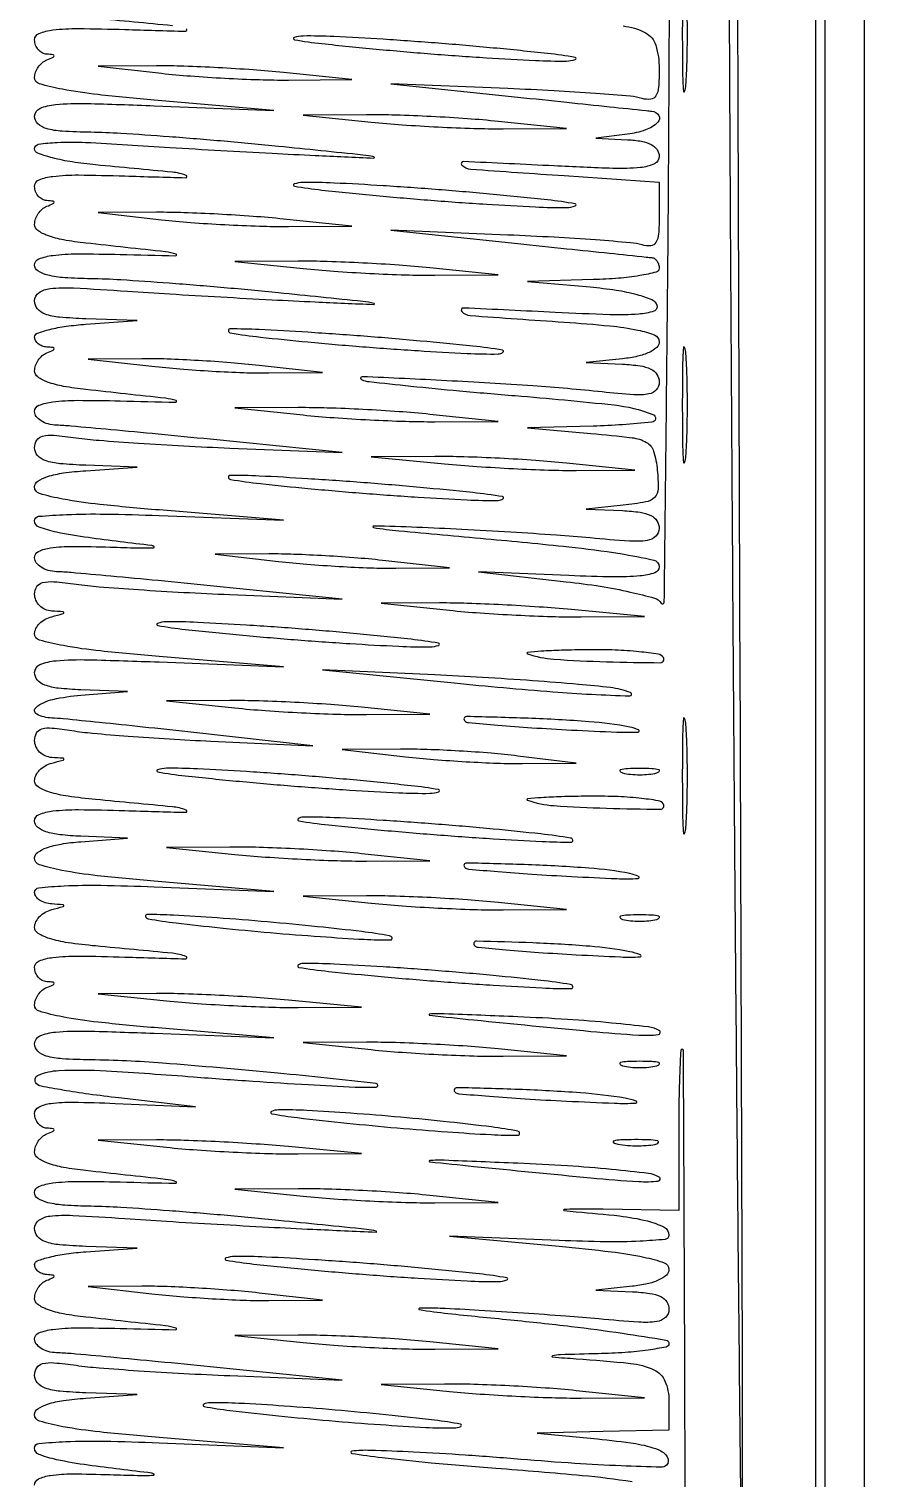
# Model space of a CAD drawing. Extents: x 23 to 255, y 40 to 184.
# Drawn here: x 89.8 to 97.08, y 113.36 to 125.93 of the extents above; entities that cross this region are included whole.
import ezdxf

# ---------------------------------------------------------------- set-up
doc = ezdxf.new("R2010")
doc.units = 0
doc.header["$MEASUREMENT"] = 0

msp = doc.modelspace()

# ---------------------------------------------------------------- linework, layer by layer
for points in [[(207.919475, 175.632891, 0.000007), (191.762556, 175.634099, 0.00002), (173.0434, 175.634494, 0.000013), (151.49745, 175.633531)], [(95.742654, 135.037929, -0.034161), (95.762446, 134.82082, -0.005654), (95.7672, 134.400476, 0.004967), (95.771007, 134.017197, 0.00213), (95.783357, 133.50543, 0.002107), (95.801136, 132.960233, 0.002777), (95.822201, 132.463325, -0.002613), (95.852586, 131.752116, -0.031575), (95.845568, 131.478617, -0.104679), (95.804, 131.342984, -0.206434), (95.716451, 131.275363, 0.003148), (95.620041, 131.250044, 0.27229), (95.609916, 131.239727, 0.461985), (95.616159, 131.231004, 0.004452), (95.70375, 131.224414, -0.370674), (95.797269, 131.132612, -0.012049), (95.831647, 130.566194, -0.007803), (95.853106, 129.540448, -0.000627), (95.86408, 126.83655, 0.000697), (95.873071, 124.695352, 0.000287), (95.890966, 121.793729, 0.000284), (95.913721, 118.680561, 0.000365), (95.938362, 115.8174, 0.00049), (95.967732, 112.970367, 0.991603)], [(95.978963, 112.9704, 0.002155), (95.980965, 114.559096, 0.000091), (95.962749, 120.19545), (95.925134, 131.2146), (96.269167, 131.2146), (96.6132, 131.2146), (96.6132, 100.8432, -0.00018)], [(94.946447, 125.953547, -0.092393), (95.140069, 125.894646, -0.203517), (95.229969, 125.785647, -0.072155), (95.2596, 125.581387, -0.017291), (95.254114, 125.422813, -0.114051), (95.231094, 125.347401, -0.239629), (95.186094, 125.31811, -0.098636), (95.11155, 125.324839, 0.050148), (95.010703, 125.343861, 0.003149), (94.708775, 125.368046, 0.004618), (94.347949, 125.391313, 0.003412), (93.9483, 125.410644), (92.9331, 125.45281), (94.0329, 125.337355, -0.000024), (94.458997, 125.292604, -0.000037), (94.828272, 125.253774, -0.000012), (95.14799, 125.220123, -0.001055), (95.19615, 125.214951, -0.233217), (95.256055, 125.176777, -0.353641), (95.248178, 125.118623, -0.103961), (95.139458, 125.052092, -0.054683), (94.98465, 125.015399), (94.7097, 124.981278), (94.98465, 124.967739, -0.030996), (95.106514, 124.954135, -0.07684), (95.191359, 124.925402, -0.118762), (95.241312, 124.881914, -0.155756), (95.2596, 124.82463, -0.291217), (95.217772, 124.758905, -0.0865), (95.097432, 124.726285, -0.031456), (94.858819, 124.719305, -0.004096), (94.35015, 124.7406, 0.001108), (93.561355, 124.778346, 0.685488), (93.548215, 124.748486, 0.179709), (93.625518, 124.713231, 0.001027), (94.43475, 124.656318), (95.2596, 124.600009), (95.2596, 124.306104, -0.01794), (95.254051, 124.15149, -0.116129), (95.230937, 124.077549, -0.238674), (95.185968, 124.048852, -0.096822), (95.11155, 124.055839, 0.050148), (95.010703, 124.074861, 0.003149), (94.708775, 124.099046, 0.004618), (94.347949, 124.122313, 0.003412), (93.9483, 124.141644), (92.9331, 124.18381), (94.0329, 124.068355, -0.000024), (94.458997, 124.023604, -0.000037), (94.828272, 123.984774, -0.000012), (95.14799, 123.951123, -0.001055), (95.19615, 123.945951, -0.125753), (95.220369, 123.936854, -0.089047), (95.240962, 123.91619, -0.079669), (95.254836, 123.887251, -0.072137), (95.2596, 123.8544, -0.343436), (95.233102, 123.820372, -0.018886), (95.092037, 123.79034, -0.022742), (94.907704, 123.766892, -0.013872), (94.68855, 123.755198), (94.1175, 123.740596), (94.660792, 123.691748, -0.015169), (94.887132, 123.664455, -0.028921), (95.066385, 123.626592, -0.03243), (95.195169, 123.58236, -0.2176), (95.239957, 123.533955, -0.41708), (95.213272, 123.481707, -0.059349), (95.082083, 123.45651, -0.025836), (94.831174, 123.451607, -0.004509), (94.358265, 123.471075, 0.001039), (93.562306, 123.509376, 0.668415), (93.548303, 123.479506, 0.191984), (93.620533, 123.44449, 0.000971), (94.43475, 123.387318, -0.006871), (94.831865, 123.354721, -0.026969), (95.074825, 123.318109, -0.043091), (95.22039, 123.274731, -0.30798), (95.2596, 123.217112, -0.210771), (95.237994, 123.168135, -0.076587), (95.173377, 123.12515, -0.05422), (95.072913, 123.091211, -0.028315), (94.94235, 123.070028), (94.6251, 123.036843), (94.94235, 123.022622, -0.023128), (95.093457, 123.008826, -0.078288), (95.187996, 122.980248, -0.136131), (95.240224, 122.934404, -0.145972), (95.2596, 122.869448, -0.177858), (95.234485, 122.801078, -0.174917), (95.170898, 122.764637, -0.061503), (95.040358, 122.757945, -0.008127), (94.763992, 122.782298, 0.008684), (94.164105, 122.834484, 0.004588), (93.418248, 122.879462, 0.001761), (92.685124, 122.914337, 0.834082), (92.6793, 122.888826, 0.07415), (92.744585, 122.871678, 0.001323), (93.105605, 122.833199, 0.003278), (93.527419, 122.792163, 0.002177), (94.01175, 122.750374, -0.006164), (94.867896, 122.669621, -0.066541), (95.204986, 122.587396, -0.785216), (95.19597, 122.519831, -0.020313), (94.68855, 122.486198), (94.1175, 122.471596), (94.6674, 122.422748, -0.007276), (95.02474, 122.385757, -0.097118), (95.149873, 122.34549, -0.197474), (95.211627, 122.26848, -0.04739), (95.243407, 122.104352, -0.02865), (95.249783, 121.942068, -0.191236), (95.219201, 121.868904, -0.156898), (95.143055, 121.828708, -0.017728), (94.947307, 121.801324), (94.6251, 121.767843), (94.94235, 121.753622, -0.023119), (95.093509, 121.739824, -0.078359), (95.188031, 121.71124, -0.136271), (95.240233, 121.66537, -0.145768), (95.2596, 121.600351, -0.203905), (95.230161, 121.531165, -0.158273), (95.155813, 121.495043, -0.051581), (95.001135, 121.489588, -0.006214), (94.660643, 121.51697, 0.005586), (94.368044, 121.54087, 0.002323), (93.972464, 121.566891, 0.002298), (93.548448, 121.59085, 0.002968), (93.158993, 121.608743, 0.004511), (92.783981, 121.620355, 0.931773), (92.782783, 121.607448, 0.017612), (93.003467, 121.579061, 0.000811), (93.75795, 121.510148, -0.003657), (94.476109, 121.440429, -0.01414), (94.919856, 121.381346, -0.013752), (95.212239, 121.325676, -0.352373), (95.2596, 121.266817, -0.326172), (95.22177, 121.214996, -0.053164), (95.092387, 121.18831, -0.028466), (94.866939, 121.179229, -0.006163), (94.47705, 121.190532), (93.6945, 121.222877), (94.453704, 121.138214, -0.011396), (94.74924, 121.098419, -0.01634), (95.008794, 121.048685, -0.012162), (95.218281, 120.996015, -0.185558), (95.277258, 120.952325, 0.746051), (95.30371, 120.959857, 0.000154), (95.326358, 122.993191, 0.001434), (95.344658, 125.291578, 0.000841), (95.354041, 128.0421, -0.00082)], [(91.039303, 125.955297, 0.001141), (90.37395, 126.018477, -0.013003)], [(89.8452, 113.308994, -0.290388), (89.879684, 113.363364, -0.075404), (89.983658, 113.39437, -0.035782), (90.171651, 113.407127, -0.007546), (90.50085, 113.400915, 0.003306), (90.736601, 113.394467, 0.014229), (90.876923, 113.39555, 0.653533), (90.880343, 113.404189, 0.169441), (90.8604, 113.413929, -0.00306), (90.309614, 113.482987, -0.020071), (90.035368, 113.530342, -0.038291), (89.884052, 113.575112, -0.311141), (89.8452, 113.631502, -0.387544), (89.881249, 113.671027, -0.012438), (90.115579, 113.686758, -0.015097), (90.447062, 113.690726, -0.005274), (90.92385, 113.677004), (92.0025, 113.63457), (90.92385, 113.723038, -0.005235), (90.409748, 113.770627, -0.01985), (90.090295, 113.81645, -0.025118), (89.888374, 113.864238, -0.333661), (89.8452, 113.921732, -0.254212), (89.872346, 113.971674, -0.066858), (89.957535, 114.011938, -0.043011), (90.094814, 114.04293, -0.016557), (90.28935, 114.063029), (90.7335, 114.094101), (90.28935, 114.10975, -0.013138), (90.064765, 114.123579, -0.060643), (89.937591, 114.15054, -0.129759), (89.870438, 114.19532, -0.183157), (89.8452, 114.261906, -0.144258), (89.864433, 114.327179, -0.192693), (89.914321, 114.36257, -0.080665), (90.012992, 114.370013, -0.013079), (90.20475, 114.348477, 0.014504), (90.403799, 114.326696, 0.003245), (90.744472, 114.301613, 0.003364), (91.138357, 114.277841, 0.003247), (91.5372, 114.259058), (92.5101, 114.219574), (91.368, 114.334775, 0.000983), (90.916682, 114.379402, 0.001301), (90.505477, 114.418167, 0.000929), (90.16059, 114.449128, 0.012846), (90.03555, 114.456888, -0.056487), (89.962744, 114.467828, -0.073979), (89.901115, 114.494592, -0.091385), (89.85972, 114.532362, -0.16366), (89.8452, 114.575534, -0.310931), (89.882179, 114.62925, -0.060309), (90.00279, 114.659342, -0.030923), (90.215775, 114.672608, -0.00666), (90.58545, 114.667824, 0.001339), (91.068656, 114.656427, 0.860627), (91.070974, 114.669896, 0.05239), (90.978716, 114.690071, 0.000494), (90.28935, 114.765939, -0.017135), (90.095435, 114.793837, -0.043273), (89.957929, 114.830955, -0.066031), (89.872394, 114.875704, -0.243898), (89.8452, 114.928138, -0.083991), (89.853097, 114.974817, -0.064907), (89.876264, 115.021017, -0.064866), (89.910521, 115.059762, -0.083626), (89.95095, 115.084571, 0.009076), (90.00677, 115.108282, 0.295955), (90.0144, 115.120044, 0.382689), (90.006227, 115.129158, 0.011437), (89.95095, 115.133921, -0.07318), (89.910541, 115.142499, -0.08328), (89.876264, 115.162191, -0.093777), (89.853294, 115.189675, -0.127982), (89.8452, 115.220779, -0.315867), (89.86836, 115.253783, -0.025397), (89.975669, 115.286532, -0.02702), (90.119109, 115.314327, -0.016884), (90.28935, 115.332029), (90.7335, 115.363101), (90.28935, 115.37875, -0.012915), (90.062163, 115.392637, -0.062459), (89.935982, 115.419747, -0.135607), (89.870073, 115.465416, -0.17559), (89.8452, 115.53406, -0.242516), (89.881766, 115.605015, -0.128109), (89.976731, 115.641224, -0.040055), (90.175073, 115.647053, -0.004447), (90.62775, 115.620049, 0.001845), (90.988331, 115.596655, 0.00102), (91.428938, 115.570604, 0.001017), (91.875575, 115.546022, 0.001637), (92.2563, 115.527094, 0.000601), (92.805106, 115.502271, 0.900966), (92.806388, 115.51086, 0.037615), (92.722285, 115.525903, 0.000236), (91.9602, 115.603393, 0.003254), (91.487266, 115.648147, 0.003191), (91.010697, 115.687054, 0.003141), (90.592249, 115.715887, 0.012077), (90.33165, 115.725888, -0.012988), (90.106108, 115.734956, -0.043295), (89.959738, 115.757481, -0.077904), (89.873915, 115.793234, -0.260829), (89.8452, 115.844534, -0.310931), (89.882179, 115.89825, -0.060309), (90.00279, 115.928342, -0.030923), (90.215775, 115.941608, -0.00666), (90.58545, 115.936824, 0.001339), (91.068656, 115.925427, 0.860627), (91.070974, 115.938896, 0.05239), (90.978716, 115.959071, 0.000494), (90.28935, 116.034939, -0.017135), (90.095435, 116.062837, -0.043273), (89.957929, 116.099955, -0.066031), (89.872394, 116.144704, -0.243898), (89.8452, 116.197138, -0.083991), (89.853097, 116.243817, -0.064907), (89.876264, 116.290017, -0.064866), (89.910521, 116.328762, -0.083626), (89.95095, 116.353571, 0.009076), (90.00677, 116.377282, 0.295955), (90.0144, 116.389044, 0.382689), (90.006227, 116.398158, 0.011437), (89.95095, 116.402921, -0.109169), (89.910593, 116.41455, -0.093491), (89.876264, 116.442565, -0.088861), (89.853208, 116.482588, -0.086559), (89.8452, 116.5285, -0.285151), (89.880947, 116.586084, -0.083369), (89.985201, 116.617573, -0.035909), (90.180379, 116.628355, -0.006517), (90.54315, 116.6176), (91.2411, 116.5878), (90.574372, 116.664878, -0.005532), (90.315598, 116.697699, -0.008253), (90.090182, 116.732627, -0.004197), (89.901146, 116.766758, -0.15072), (89.862322, 116.787278, -0.535026), (89.877495, 116.863238, -0.086845), (90.055775, 116.902702, -0.025895), (90.465683, 116.899754, -0.004748), (91.221543, 116.847923, 0.00247), (91.736619, 116.810244, 0.003021), (92.218566, 116.780305, 0.002526), (92.623938, 116.759634, 0.021461), (92.8062, 116.759091, 0.926298), (92.807332, 116.79006, 0.004508), (91.95226, 116.879325, 0.004166), (90.953831, 116.966077, 0.016034), (90.33165, 116.994888, -0.011261), (90.083786, 117.003996, -0.05478), (89.945402, 117.027566, -0.122784), (89.872518, 117.069539, -0.203739), (89.8452, 117.133796, -0.301879), (89.890618, 117.202167, -0.077634), (90.025934, 117.235729, -0.028313), (90.294363, 117.244202, -0.003474), (90.88155, 117.225402), (91.9179, 117.185011), (90.88155, 117.274044, -0.005641), (90.395604, 117.321321, -0.020002), (90.085901, 117.367578, -0.024271), (89.887081, 117.415558, -0.332907), (89.8452, 117.471489, -0.087739), (89.853093, 117.516122, -0.06525), (89.876264, 117.560589, -0.06439), (89.910521, 117.59816, -0.080013), (89.95095, 117.622571, 0.009076), (90.00677, 117.646282, 0.295955), (90.0144, 117.658044, 0.382689), (90.006227, 117.667158, 0.011437), (89.95095, 117.671921, -0.106782), (89.910591, 117.683345, -0.093245), (89.876264, 117.710795, -0.089493), (89.853216, 117.749971, -0.08855), (89.8452, 117.794879, -0.306002), (89.883578, 117.851715, -0.066964), (90.004056, 117.882382, -0.031178), (90.224143, 117.894099, -0.005848), (90.62775, 117.885685, 0.002162), (91.154651, 117.870816, 0.844249), (91.15849, 117.890525, 0.066082), (91.039303, 117.918297, 0.001141), (90.37395, 117.981477, -0.013003), (90.134615, 118.009946, -0.038657), (89.973571, 118.046241, -0.06202), (89.875612, 118.09032, -0.261765), (89.8452, 118.14443, -0.117853), (89.856304, 118.190887, -0.075354), (89.88869, 118.236282, -0.068787), (89.936657, 118.273767, -0.067697), (89.99325, 118.297083, 0.001923), (90.092755, 118.323496, 0.339035), (90.099, 118.331647, 0.392517), (90.092565, 118.338581, 0.002113), (89.99325, 118.345586, -0.058004), (89.936631, 118.35601, -0.073591), (89.88869, 118.378866, -0.089286), (89.856462, 118.410108, -0.156974), (89.8452, 118.445096, -0.383399), (89.881737, 118.485741, -0.014701), (90.101193, 118.502659, -0.016216), (90.418002, 118.507447, -0.00541), (90.88155, 118.494402), (91.9179, 118.454011), (90.88155, 118.543044, -0.005501), (90.388312, 118.590891, -0.020704), (90.081118, 118.637038, -0.026898), (89.887821, 118.685222, -0.329371), (89.8452, 118.742903, -0.242074), (89.870627, 118.792345, -0.070108), (89.949086, 118.83327, -0.046189), (90.074255, 118.86503, -0.019375), (90.24705, 118.885416), (90.6489, 118.917102), (90.24705, 118.932351, -0.017457), (90.064471, 118.945674, -0.052189), (89.942216, 118.971991, -0.09137), (89.870367, 119.011107, -0.22625), (89.8452, 119.063879, -0.306002), (89.883578, 119.120715, -0.066964), (90.004056, 119.151382, -0.031178), (90.224143, 119.163099, -0.005848), (90.62775, 119.154685, 0.002162), (91.154651, 119.139816, 0.844249), (91.15849, 119.159525, 0.066082), (91.039303, 119.187297, 0.001141), (90.37395, 119.250477, -0.013003), (90.134615, 119.278946, -0.038657), (89.973571, 119.315241, -0.06202), (89.875612, 119.35932, -0.261765), (89.8452, 119.41343, -0.117853), (89.856304, 119.459887, -0.075354), (89.88869, 119.505282, -0.068787), (89.936657, 119.542767, -0.067697), (89.99325, 119.566083, 0.001923), (90.092755, 119.592496, 0.339035), (90.099, 119.600647, 0.392517), (90.092565, 119.607581, 0.002113), (89.99325, 119.614586, -0.090138), (89.936719, 119.628779, -0.089703), (89.88869, 119.66197, -0.092698), (89.856491, 119.708803, -0.104739), (89.8452, 119.762113, -0.129356), (89.862469, 119.827747, -0.201724), (89.908064, 119.862996, -0.089837), (89.997384, 119.870231, -0.015051), (90.168507, 119.848126, 0.01698), (90.347883, 119.825658, 0.003775), (90.656001, 119.799994, 0.003917), (91.01258, 119.77581, 0.00377), (91.374057, 119.756871), (92.2563, 119.717315), (91.1988, 119.833768, 0.000867), (90.782935, 119.878834, 0.001187), (90.408451, 119.917861, 0.000764), (90.09361, 119.94943, 0.01399), (89.99325, 119.956511, -0.105831), (89.863595, 119.990078, -0.551215), (89.857699, 120.049422, -0.11188), (90.004207, 120.118297, -0.034495), (90.24705, 120.154416), (90.6489, 120.186102), (90.24705, 120.201351, -0.015762), (90.049887, 120.215066, -0.063412), (89.932485, 120.242261, -0.126455), (89.868938, 120.286283, -0.180258), (89.8452, 120.349989, -0.30366), (89.89172, 120.419525, -0.076685), (90.030872, 120.453354, -0.027597), (90.308107, 120.461736, -0.003269), (90.92385, 120.44234), (92.0025, 120.401301), (90.92385, 120.490404, -0.00534), (90.41557, 120.537861, -0.019341), (90.094099, 120.583969, -0.023217), (89.887786, 120.631745, -0.33606), (89.8452, 120.68795, -0.123054), (89.856282, 120.732297, -0.074826), (89.88869, 120.775903, -0.067397), (89.936651, 120.81219, -0.064464), (89.99325, 120.835083, 0.001923), (90.092755, 120.861496, 0.339035), (90.099, 120.869647, 0.392517), (90.092565, 120.876581, 0.002113), (89.99325, 120.883586, -0.089336), (89.936717, 120.897684, -0.089471), (89.88869, 120.930616, -0.092815), (89.856494, 120.977058, -0.10566), (89.8452, 121.029906, -0.144258), (89.864433, 121.095179, -0.192693), (89.914321, 121.13057, -0.080665), (90.012992, 121.138013, -0.013079), (90.20475, 121.116477, 0.014504), (90.403799, 121.094696, 0.003245), (90.744472, 121.069613, 0.003364), (91.138357, 121.045841, 0.003247), (91.5372, 121.027058), (92.5101, 120.987574), (91.368, 121.102775, 0.000983), (90.916682, 121.147402, 0.001301), (90.505477, 121.186167, 0.000929), (90.16059, 121.217128, 0.012846), (90.03555, 121.224888, -0.057779), (89.96275, 121.236019, -0.07501), (89.901115, 121.263314, -0.092108), (89.859738, 121.301887, -0.160551), (89.8452, 121.345994, -0.290388), (89.879684, 121.400364, -0.075404), (89.983658, 121.43137, -0.035782), (90.171651, 121.444127, -0.007546), (90.50085, 121.437915, 0.003306), (90.736601, 121.431467, 0.014229), (90.876923, 121.43255, 0.653533), (90.880343, 121.441189, 0.169441), (90.8604, 121.450929, -0.003019), (90.310744, 121.5198, -0.019633), (90.036015, 121.566945, -0.036688), (89.883633, 121.611184, -0.313422), (89.8452, 121.666473, -0.389488), (89.88011, 121.70449, -0.010895), (90.121811, 121.719825, -0.014465), (90.45594, 121.72405, -0.005436), (90.92385, 121.71134), (92.0025, 121.670301), (90.92385, 121.759404, -0.005241), (90.409937, 121.807284, -0.01984), (90.090417, 121.853308, -0.025068), (89.888365, 121.901227, -0.333558), (89.8452, 121.958732, -0.254212), (89.872346, 122.008674, -0.066858), (89.957535, 122.048938, -0.043011), (90.094814, 122.07993, -0.016557), (90.28935, 122.100029), (90.7335, 122.131101), (90.28935, 122.14675, -0.013138), (90.064765, 122.160579, -0.060643), (89.937591, 122.18754, -0.129759), (89.870438, 122.23232, -0.183157), (89.8452, 122.298906, -0.144258), (89.864433, 122.364179, -0.192693), (89.914321, 122.39957, -0.080665), (90.012992, 122.407013, -0.013079), (90.20475, 122.385477, 0.014504), (90.403799, 122.363696, 0.003245), (90.744472, 122.338613, 0.003364), (91.138357, 122.314841, 0.003247), (91.5372, 122.296058), (92.5101, 122.256574), (91.368, 122.371775, 0.000983), (90.916682, 122.416402, 0.001301), (90.505477, 122.455167, 0.000929), (90.16059, 122.486128, 0.012846), (90.03555, 122.493888, -0.056487), (89.962744, 122.504828, -0.073979), (89.901115, 122.531592, -0.091385), (89.85972, 122.569362, -0.16366), (89.8452, 122.612534, -0.310931), (89.882179, 122.66625, -0.060309), (90.00279, 122.696342, -0.030923), (90.215775, 122.709608, -0.00666), (90.58545, 122.704824, 0.001339), (91.068656, 122.693427, 0.860627), (91.070974, 122.706896, 0.05239), (90.978716, 122.727071, 0.000494), (90.28935, 122.802939, -0.017135), (90.095435, 122.830837, -0.043273), (89.957929, 122.867955, -0.066031), (89.872394, 122.912704, -0.243898), (89.8452, 122.965138, -0.083991), (89.853097, 123.011817, -0.064907), (89.876264, 123.058017, -0.064866), (89.910521, 123.096762, -0.083626), (89.95095, 123.121571, 0.009076), (90.00677, 123.145282, 0.295955), (90.0144, 123.157044, 0.382689), (90.006227, 123.166158, 0.011437), (89.95095, 123.170921, -0.07318), (89.910541, 123.179499, -0.08328), (89.876264, 123.199191, -0.093777), (89.853294, 123.226675, -0.127982), (89.8452, 123.257779, -0.315867), (89.86836, 123.290783, -0.025397), (89.975669, 123.323532, -0.02702), (90.119109, 123.351327, -0.016884), (90.28935, 123.369029), (90.7335, 123.400101), (90.28935, 123.41575, -0.012915), (90.062163, 123.429637, -0.062459), (89.935982, 123.456747, -0.135607), (89.870073, 123.502416, -0.17559), (89.8452, 123.57106, -0.246453), (89.882498, 123.642133, -0.125495), (89.979724, 123.678127, -0.039054), (90.182889, 123.683575, -0.004285), (90.6489, 123.65566, 0.001806), (91.016225, 123.631828, 0.00104), (91.458813, 123.605642, 0.001039), (91.903416, 123.581191, 0.001738), (92.27745, 123.562705, 0.00085), (92.78539, 123.540234, 0.905757), (92.7867, 123.549435, 0.034531), (92.690893, 123.565991, 0.000307), (91.9602, 123.640393, 0.003254), (91.487266, 123.685147, 0.003191), (91.010697, 123.724054, 0.003141), (90.592249, 123.752887, 0.012077), (90.33165, 123.762888, -0.012988), (90.106108, 123.771956, -0.043295), (89.959738, 123.794481, -0.077904), (89.873915, 123.830234, -0.260829), (89.8452, 123.881534, -0.310931), (89.882179, 123.93525, -0.060309), (90.00279, 123.965342, -0.030923), (90.215775, 123.978608, -0.00666), (90.58545, 123.973824, 0.001339), (91.068656, 123.962427, 0.860627), (91.070974, 123.975896, 0.05239), (90.978716, 123.996071, 0.000494), (90.28935, 124.071939, -0.017135), (90.095435, 124.099837, -0.043273), (89.957929, 124.136955, -0.066031), (89.872394, 124.181704, -0.243898), (89.8452, 124.234138, -0.083991), (89.853097, 124.280817, -0.064907), (89.876264, 124.327017, -0.064866), (89.910521, 124.365762, -0.083626), (89.95095, 124.390571, 0.009076), (90.00677, 124.414282, 0.295955), (90.0144, 124.426044, 0.382689), (90.006227, 124.435158, 0.011437), (89.95095, 124.439921, -0.106782), (89.910591, 124.451345, -0.093245), (89.876264, 124.478795, -0.089493), (89.853216, 124.517971, -0.08855), (89.8452, 124.562879, -0.306002), (89.883578, 124.619715, -0.066964), (90.004056, 124.650382, -0.031178), (90.224143, 124.662099, -0.005848), (90.62775, 124.653685, 0.002162), (91.154651, 124.638816, 0.844249), (91.15849, 124.658525, 0.066082), (91.039303, 124.686297, 0.001141), (90.37395, 124.749477, -0.015962), (90.171282, 124.774801, -0.025486), (90.00052, 124.810698, -0.022941), (89.871787, 124.851089, -0.315068), (89.8452, 124.889093, -0.372392), (89.879626, 124.928906, -0.025166), (90.041065, 124.944215, -0.021353), (90.28552, 124.944588, -0.006807), (90.6489, 124.92466, 0.001806), (91.016225, 124.900828, 0.00104), (91.458813, 124.874642, 0.001039), (91.903416, 124.850191, 0.001738), (92.27745, 124.831705, 0.00085), (92.78539, 124.809234, 0.905757), (92.7867, 124.818435, 0.034531), (92.690893, 124.834991, 0.000307), (91.9602, 124.909393, 0.003254), (91.487266, 124.954147, 0.003191), (91.010697, 124.993054, 0.003141), (90.592249, 125.021887, 0.012077), (90.33165, 125.031888, -0.011261), (90.083786, 125.040996, -0.05478), (89.945402, 125.064566, -0.122784), (89.872518, 125.106539, -0.203739), (89.8452, 125.170796, -0.301879), (89.890618, 125.239167, -0.077634), (90.025934, 125.272729, -0.028313), (90.294363, 125.281202, -0.003474), (90.88155, 125.262402), (91.9179, 125.222011), (90.88155, 125.311044, -0.005641), (90.395604, 125.358321, -0.020002), (90.085901, 125.404578, -0.024271), (89.887081, 125.452558, -0.332907), (89.8452, 125.508489, -0.087739), (89.853093, 125.553122, -0.06525), (89.876264, 125.597589, -0.06439), (89.910521, 125.63516, -0.080013), (89.95095, 125.659571, 0.009076), (90.00677, 125.683282, 0.295955), (90.0144, 125.695044, 0.382689), (90.006227, 125.704158, 0.011437), (89.95095, 125.708921, -0.106782), (89.910591, 125.720345, -0.093245), (89.876264, 125.747795, -0.089493), (89.853216, 125.786971, -0.08855), (89.8452, 125.831879, -0.306002), (89.883578, 125.888715, -0.066964), (90.004056, 125.919382, -0.031178), (90.224143, 125.931099, -0.005848), (90.62775, 125.922685, 0.002162), (91.154651, 125.907816, 0.844249), (91.15849, 125.927525, 0.066082)], [(95.486304, 110.63565, 0.000425), (95.484578, 113.109196, 0.000708), (95.478405, 115.191492, 0.00002), (95.470079, 117.074415, 0.412907), (95.458041, 117.0864, 0.400095), (95.446174, 117.075094, 0.001714), (95.437447, 116.881377, 0.006542), (95.431023, 116.656075, 0.003926), (95.428997, 116.38845), (95.429194, 115.6905), (94.773347, 115.700104, 0.002734), (94.537585, 115.702267, 0.024596), (94.434411, 115.697572, 0.890947), (94.43424, 115.689228, 0.015237), (94.5405, 115.677997, -0.009684), (94.915885, 115.642533, -0.033213), (95.156749, 115.598712, -0.054394), (95.301451, 115.545062, -0.284057), (95.3442, 115.475887, -0.385937), (95.311157, 115.439455, -0.012191), (95.094332, 115.423573, -0.015777), (94.797178, 115.418466, -0.006403), (94.39245, 115.429465), (93.4407, 115.467534), (94.39245, 115.379414, -0.006077), (94.84548, 115.331909, -0.022793), (95.127624, 115.285737, -0.03165), (95.302719, 115.237076, -0.319348), (95.3442, 115.178754, -0.21446), (95.322568, 115.13064, -0.073925), (95.257192, 115.087977, -0.053114), (95.156477, 115.054102, -0.028536), (95.02695, 115.033028), (94.7097, 114.999843), (95.02695, 114.985622, -0.023119), (95.178109, 114.971824, -0.078359), (95.272631, 114.94324, -0.136271), (95.324833, 114.89737, -0.145768), (95.3442, 114.832351, -0.205844), (95.314436, 114.763117, -0.157169), (95.23926, 114.727083, -0.050924), (95.082698, 114.721848, -0.006085), (94.736887, 114.749747, 0.004353), (94.449648, 114.773923, 0.002119), (94.082537, 114.80004, 0.002102), (93.700277, 114.823994, 0.003036), (93.362137, 114.841698, 0.017581), (93.182025, 114.843693, 0.911053), (93.181121, 114.830601, 0.014299), (93.428373, 114.79743, 0.001767), (93.96945, 114.742469, -0.004859), (94.49656, 114.685632, -0.008027), (94.940367, 114.626172, -0.00258), (95.317137, 114.567532, -0.368216), (95.3442, 114.535767, -0.359364), (95.320148, 114.506623, -0.012395), (95.164028, 114.480461, -0.018096), (94.966003, 114.459579, -0.011004), (94.73085, 114.448551, 0.001214), (94.405138, 114.439662, 0.048474), (94.334198, 114.430634, 0.857791), (94.334911, 114.420562, 0.004006), (94.5405, 114.405294, -0.00952), (95.010013, 114.365215, -0.080987), (95.213439, 114.30983, -0.188942), (95.309811, 114.210419, -0.099425), (95.3442, 114.039188), (95.3442, 113.787), (94.77315, 113.7741), (94.2021, 113.761199), (94.723894, 113.71065, -0.013667), (95.053416, 113.669609, -0.053309), (95.251693, 113.617339, -0.160365), (95.329558, 113.554076, -0.352577), (95.321853, 113.482653, -0.206977), (95.275733, 113.464381, -0.002264), (94.930305, 113.476653, -0.006608), (94.527899, 113.498103, -0.004198), (94.059903, 113.533207, 0.003864), (93.577451, 113.569719, 0.004851), (93.129796, 113.595761, 0.003918), (92.754279, 113.611004, 0.037733), (92.5947, 113.604186, 0.870652), (92.594317, 113.584979, 0.010266), (92.856563, 113.548696, 0.006798), (93.283168, 113.504446, 0.003086), (93.84255, 113.45758, -0.003351), (94.592006, 113.394387, -0.015456), (95.024218, 113.341512, -0.01856)], [(96.591991, 78.0858, -0.000015), (96.570667, 70.513747, -0.41338)]]:
    msp.add_lwpolyline(points, format="xyb")
for points in [[(97.0362, 101.0124, -0.000069), (97.033394, 80.659175, -0.001316), (97.014933, 74.310525, -0.000543), (96.990306, 70.594159, -0.411956), (96.867, 70.4718, -0.411944), (96.743708, 70.594139, -0.000548), (96.719068, 74.294663, -0.001322), (96.700606, 80.617041, -0.000069), (96.6978, 100.8855), (96.6978, 131.2992), (96.3171, 131.2992, -0.016668), (96.133196, 131.305332, -0.063857), (96.021, 131.3274, -0.12648), (95.959468, 131.367134, -0.188641), (95.9364, 131.4261, -0.232029), (95.96668, 131.487837, -0.108427), (96.0492, 131.526969, -0.047315), (96.205057, 131.547701, -0.00942), (96.4863, 131.553), (97.0362, 131.553)], [(95.460099, 125.8848, 0.002911), (95.461953, 125.566313, 0.014551), (95.469226, 125.387907, 0.813012), (95.479871, 125.386454, 0.067956), (95.491171, 125.44065, 0.01099), (95.500856, 125.642852, 0.006471), (95.503988, 125.8848, 0.006471), (95.500856, 126.126748, 0.01099), (95.491171, 126.32895, 0.067956), (95.479871, 126.383146, 0.813012), (95.469226, 126.381693, 0.014551), (95.461953, 126.203287, 0.002911)], [(92.8062, 125.753351, 0.004051), (93.280687, 125.712139, 0.003898), (93.761916, 125.678039, 0.003858), (94.186495, 125.654566, 0.01412), (94.4559, 125.649372, 0.081785), (94.532297, 125.662657, 0.772049), (94.53082, 125.681193, 0.017632), (94.292569, 125.715036, 0.002776), (93.8214, 125.762449, 0.004051), (93.346913, 125.803661, 0.003898), (92.865684, 125.837761, 0.003858), (92.441105, 125.861234, 0.01412), (92.1717, 125.866428, 0.081785), (92.095303, 125.853143, 0.772049), (92.09678, 125.834607, 0.017632), (92.335031, 125.800764, 0.002776)], [(90.945, 125.543388, 0.009254), (91.195351, 125.51993, 0.005469), (91.4949, 125.500739, 0.005471), (91.794469, 125.48812, 0.009346), (92.0448, 125.485), (92.5947, 125.488422), (92.0025, 125.549203, 0.007414), (91.738798, 125.572323, 0.004896), (91.435151, 125.591427, 0.004927), (91.13951, 125.604202, 0.009512), (90.9027, 125.607591), (90.3951, 125.605199)], [(92.7639, 125.120597, 0.007938), (93.030571, 125.097499, 0.004951), (93.343674, 125.078494, 0.004968), (93.652777, 125.06588, 0.008987), (93.906, 125.062619), (94.4559, 125.065422), (93.8637, 125.126203, 0.007938), (93.597029, 125.149301, 0.004951), (93.283926, 125.168306, 0.004968), (92.974823, 125.18092, 0.008987), (92.7216, 125.184181), (92.1717, 125.181378)], [(92.8062, 124.484351, 0.004051), (93.280687, 124.443139, 0.003898), (93.761916, 124.409039, 0.003858), (94.186495, 124.385566, 0.01412), (94.4559, 124.380372, 0.081785), (94.532297, 124.393657, 0.772049), (94.53082, 124.412193, 0.017632), (94.292569, 124.446036, 0.002776), (93.8214, 124.493449, 0.004051), (93.346913, 124.534661, 0.003898), (92.865684, 124.568761, 0.003858), (92.441105, 124.592234, 0.01412), (92.1717, 124.597428, 0.081785), (92.095303, 124.584143, 0.772049), (92.09678, 124.565607, 0.017632), (92.335031, 124.531764, 0.002776)], [(90.945, 124.274388, 0.009254), (91.195351, 124.25093, 0.005469), (91.4949, 124.231739, 0.005471), (91.794469, 124.21912, 0.009346), (92.0448, 124.216), (92.5947, 124.219422), (92.0025, 124.280203, 0.007414), (91.738798, 124.303323, 0.004896), (91.435151, 124.322427, 0.004927), (91.13951, 124.335202, 0.009512), (90.9027, 124.338591), (90.3951, 124.336199)], [(92.1717, 123.851597, 0.007938), (92.438371, 123.828499, 0.004951), (92.751474, 123.809494, 0.004968), (93.060577, 123.79688, 0.008987), (93.3138, 123.793619), (93.8637, 123.796422), (93.2715, 123.857203, 0.007938), (93.004829, 123.880301, 0.004951), (92.691726, 123.899306, 0.004968), (92.382623, 123.91192, 0.008987), (92.1294, 123.915181), (91.5795, 123.912378)], [(92.214, 123.215351, 0.004029), (92.688487, 123.174117, 0.003876), (93.169716, 123.139954, 0.003836), (93.594296, 123.116387, 0.014042), (93.8637, 123.111081, 0.170307), (93.905196, 123.12603, 0.645835), (93.900357, 123.144275, 0.015264), (93.643162, 123.178989, 0.003129), (93.1869, 123.223558, 0.003472), (92.699326, 123.264696, 0.003527), (92.213736, 123.298828, 0.00343), (91.791032, 123.322635, 0.014473), (91.5372, 123.327828, 0.476744), (91.524431, 123.311796, 0.306309), (91.544074, 123.293158, 0.013794), (91.802018, 123.257572, 0.003693)], [(95.460099, 122.67, 0.002911), (95.461953, 122.351513, 0.014551), (95.469226, 122.173107, 0.813012), (95.479871, 122.171654, 0.067956), (95.491171, 122.22585, 0.01099), (95.500856, 122.428052, 0.006471), (95.503988, 122.67, 0.006471), (95.500856, 122.911948, 0.01099), (95.491171, 123.11415, 0.067956), (95.479871, 123.168346, 0.813012), (95.469226, 123.166893, 0.014551), (95.461953, 122.988487, 0.002911)], [(90.8604, 123.005388, 0.00811), (91.104841, 122.98192, 0.00541), (91.385449, 122.962619, 0.005447), (91.658054, 122.949808, 0.010635), (91.8756, 122.946589), (92.3409, 122.949601), (91.791, 123.011412, 0.00811), (91.546559, 123.03488, 0.00541), (91.265951, 123.054181, 0.005447), (90.993346, 123.066992, 0.010635), (90.7758, 123.070211), (90.3105, 123.067199)], [(92.1717, 122.582597, 0.007938), (92.438371, 122.559499, 0.004951), (92.751474, 122.540494, 0.004968), (93.060577, 122.52788, 0.008987), (93.3138, 122.524619), (93.8637, 122.527422), (93.2715, 122.588203, 0.007938), (93.004829, 122.611301, 0.004951), (92.691726, 122.630306, 0.004968), (92.382623, 122.64292, 0.008987), (92.1294, 122.646181), (91.5795, 122.643378)], [(93.3984, 122.159778, 0.006454), (93.678366, 122.137006, 0.004464), (93.995623, 122.118162, 0.004502), (94.300891, 122.105518, 0.009208), (94.5405, 122.102169), (95.0481, 122.104422), (94.4559, 122.165203, 0.007987), (94.189229, 122.188275, 0.004982), (93.876126, 122.207198, 0.004999), (93.567023, 122.219693, 0.009043), (93.3138, 122.222813), (92.7639, 122.219642)], [(92.214, 121.946351, 0.004029), (92.688487, 121.905117, 0.003876), (93.169716, 121.870954, 0.003836), (93.594296, 121.847387, 0.014042), (93.8637, 121.842081, 0.170307), (93.905196, 121.85703, 0.645835), (93.900357, 121.875275, 0.015264), (93.643162, 121.909989, 0.003129), (93.1869, 121.954558, 0.003472), (92.699326, 121.995696, 0.003527), (92.213736, 122.029828, 0.00343), (91.791032, 122.053635, 0.014473), (91.5372, 122.058828, 0.476744), (91.524431, 122.042796, 0.306309), (91.544074, 122.024158, 0.013794), (91.802018, 121.988572, 0.003693)], [(91.9602, 121.313388, 0.00811), (92.204641, 121.28992, 0.00541), (92.485249, 121.270619, 0.005447), (92.757854, 121.257808, 0.010635), (92.9754, 121.254589), (93.4407, 121.257601), (92.8908, 121.319412, 0.00811), (92.646359, 121.34288, 0.00541), (92.365751, 121.362181, 0.005447), (92.093146, 121.374992, 0.010635), (91.8756, 121.378211), (91.4103, 121.375199)], [(93.4407, 120.890597, 0.007987), (93.707371, 120.867525, 0.004982), (94.020474, 120.848602, 0.004999), (94.329577, 120.836107, 0.009043), (94.5828, 120.832987), (95.1327, 120.836158), (94.4982, 120.896022, 0.006454), (94.218234, 120.918794, 0.004464), (93.900977, 120.937638, 0.004502), (93.595709, 120.950282, 0.009208), (93.3561, 120.953631), (92.8485, 120.951378)], [(91.6218, 120.677351, 0.004051), (92.096287, 120.636139, 0.003898), (92.577516, 120.602039, 0.003858), (93.002095, 120.578566, 0.01412), (93.2715, 120.573372, 0.081785), (93.347897, 120.586657, 0.772049), (93.34642, 120.605193, 0.017632), (93.108169, 120.639036, 0.002776), (92.637, 120.686449, 0.004051), (92.162513, 120.727661, 0.003898), (91.681284, 120.761761, 0.003858), (91.256705, 120.785234, 0.01412), (90.9873, 120.790428, 0.081785), (90.910903, 120.777143, 0.772049), (90.91238, 120.758607, 0.017632), (91.150631, 120.724764, 0.002776)], [(94.1175, 120.512989, 0.064237), (94.347523, 120.466778, 0.010543), (94.801658, 120.444562, 0.005262), (95.271224, 120.436451, 0.589657), (95.295825, 120.480229, 0.219468), (95.251645, 120.5095, 0.01235), (95.084484, 120.531074, 0.01711), (94.877713, 120.545455, 0.01155), (94.641257, 120.548321, 0.004559), (94.413519, 120.543744, 0.009535), (94.236456, 120.535187, 0.011453), (94.118736, 120.524533, 0.801192)], [(93.483, 120.260738, 0.005707), (94.337967, 120.18456, 0.011899), (95.005711, 120.148698, 0.845258), (95.011425, 120.177301, 0.06172), (94.8366, 120.220311, 0.008416), (94.559241, 120.248452, 0.003002), (94.162444, 120.279576, 0.002978), (93.726596, 120.308523, 0.003512), (93.3138, 120.330562), (92.3409, 120.375653)], [(91.5795, 120.044597, 0.007938), (91.846171, 120.021499, 0.004951), (92.159274, 120.002494, 0.004968), (92.468377, 119.98988, 0.008987), (92.7216, 119.986619), (93.2715, 119.989422), (92.6793, 120.050203, 0.007938), (92.412629, 120.073301, 0.004951), (92.099526, 120.092306, 0.004968), (91.790423, 120.10492, 0.008987), (91.5372, 120.108181), (90.9873, 120.105378)], [(93.57465, 119.931109, 0.161834), (93.606105, 119.917386, 0.001522), (93.860483, 119.89508, 0.004909), (94.155165, 119.873056, 0.003132), (94.4982, 119.852959, 0.002864), (94.893526, 119.834554, 0.022712), (95.076601, 119.835399, 0.770172), (95.080348, 119.853135, 0.070064), (95.0058, 119.878379, 0.028193), (94.650136, 119.924964, 0.00926), (94.122767, 119.954183, 0.004086), (93.589807, 119.96946, 0.695129)], [(95.460099, 119.4552, 0.002911), (95.461953, 119.136713, 0.014551), (95.469226, 118.958307, 0.813012), (95.479871, 118.956854, 0.067956), (95.491171, 119.01105, 0.01099), (95.500856, 119.213252, 0.006471), (95.503988, 119.4552, 0.006471), (95.500856, 119.697148, 0.01099), (95.491171, 119.89935, 0.067956), (95.479871, 119.953546, 0.813012), (95.469226, 119.952093, 0.014551), (95.461953, 119.773687, 0.002911)], [(93.06, 119.621388, 0.008042), (93.304441, 119.597886, 0.005365), (93.585049, 119.578483, 0.005402), (93.857654, 119.565523, 0.010546), (94.0752, 119.562126), (94.5405, 119.564676), (94.0329, 119.627656, 0.010229), (93.801803, 119.65154, 0.006055), (93.5253, 119.671043, 0.006057), (93.248775, 119.683826, 0.010352), (93.0177, 119.686918), (92.5101, 119.683199)], [(91.6218, 119.408351, 0.004051), (92.096287, 119.367139, 0.003898), (92.577516, 119.333039, 0.003858), (93.002095, 119.309566, 0.01412), (93.2715, 119.304372, 0.081785), (93.347897, 119.317657, 0.772049), (93.34642, 119.336193, 0.017632), (93.108169, 119.370036, 0.002776), (92.637, 119.417449, 0.004051), (92.162513, 119.458661, 0.003898), (91.681284, 119.492761, 0.003858), (91.256705, 119.516234, 0.01412), (90.9873, 119.521428, 0.081785), (90.910903, 119.508143, 0.772049), (90.91238, 119.489607, 0.017632), (91.150631, 119.455764, 0.002776)], [(94.94235, 119.481483, 0.039571), (95.009799, 119.469452, 0.024357), (95.0904, 119.465524, 0.024357), (95.171001, 119.469452, 0.039571), (95.23845, 119.481483, 0.161593), (95.260373, 119.495722, 0.542911), (95.256031, 119.508808, 0.052887), (95.196318, 119.517828, 0.011065), (95.0904, 119.520173, 0.011065), (94.984482, 119.517828, 0.052887), (94.924769, 119.508808, 0.542911), (94.920427, 119.495722, 0.161593)], [(94.1175, 119.243989, 0.064237), (94.347523, 119.197778, 0.010543), (94.801658, 119.175562, 0.005262), (95.271224, 119.167451, 0.589657), (95.295825, 119.211229, 0.219468), (95.251645, 119.2405, 0.01235), (95.084484, 119.262074, 0.01711), (94.877713, 119.276455, 0.01155), (94.641257, 119.279321, 0.004559), (94.413519, 119.274744, 0.009535), (94.236456, 119.266187, 0.011453), (94.118736, 119.255533, 0.801192)], [(92.8485, 118.986242, 0.003472), (93.336074, 118.945104, 0.003527), (93.821664, 118.910972, 0.00343), (94.244368, 118.887165, 0.014473), (94.4982, 118.881972, 0.476744), (94.510969, 118.898004, 0.306309), (94.491326, 118.916642, 0.013794), (94.233382, 118.952228, 0.003693), (93.8214, 118.994449, 0.004029), (93.346913, 119.035683, 0.003876), (92.865684, 119.069846, 0.003836), (92.441104, 119.093413, 0.014042), (92.1717, 119.098719, 0.170307), (92.130204, 119.08377, 0.645835), (92.135043, 119.065525, 0.015264), (92.392238, 119.030811, 0.003129)], [(91.5795, 118.775597, 0.007938), (91.846171, 118.752499, 0.004951), (92.159274, 118.733494, 0.004968), (92.468377, 118.72088, 0.008987), (92.7216, 118.717619), (93.2715, 118.720422), (92.6793, 118.781203, 0.007938), (92.412629, 118.804301, 0.004951), (92.099526, 118.823306, 0.004968), (91.790423, 118.83592, 0.008987), (91.5372, 118.839181), (90.9873, 118.836378)], [(93.57465, 118.662109, 0.161834), (93.606105, 118.648386, 0.001522), (93.860483, 118.62608, 0.004909), (94.155165, 118.604056, 0.003132), (94.4982, 118.583959, 0.002864), (94.893526, 118.565554, 0.022712), (95.076601, 118.566399, 0.770172), (95.080348, 118.584135, 0.070064), (95.0058, 118.609379, 0.028193), (94.650136, 118.655964, 0.00926), (94.122767, 118.685183, 0.004086), (93.589807, 118.70046, 0.695129)], [(92.7639, 118.352597, 0.007938), (93.030571, 118.329499, 0.004951), (93.343674, 118.310494, 0.004968), (93.652777, 118.29788, 0.008987), (93.906, 118.294619), (94.4559, 118.297422), (93.8637, 118.358203, 0.007938), (93.597029, 118.381301, 0.004951), (93.283926, 118.400306, 0.004968), (92.974823, 118.41292, 0.008987), (92.7216, 118.416181), (92.1717, 118.413378)], [(91.4526, 118.138993, 0.00406), (91.888488, 118.097468, 0.004096), (92.323716, 118.06316, 0.003996), (92.703281, 118.039414, 0.016523), (92.9331, 118.034485, 0.519191), (92.944289, 118.05079, 0.265005), (92.921203, 118.070092, 0.014753), (92.680307, 118.106194, 0.00404), (92.2986, 118.148807, 0.00406), (91.862712, 118.190332, 0.004096), (91.427484, 118.22464, 0.003996), (91.047919, 118.248386, 0.016523), (90.8181, 118.253315, 0.519191), (90.806911, 118.23701, 0.265005), (90.829997, 118.217708, 0.014753), (91.070893, 118.181606, 0.00404)], [(94.94235, 118.212483, 0.039571), (95.009799, 118.200452, 0.024357), (95.0904, 118.196524, 0.024357), (95.171001, 118.200452, 0.039571), (95.23845, 118.212483, 0.161593), (95.260373, 118.226722, 0.542911), (95.256031, 118.239808, 0.052887), (95.196318, 118.248828, 0.011065), (95.0904, 118.251173, 0.011065), (94.984482, 118.248828, 0.052887), (94.924769, 118.239808, 0.542911), (94.920427, 118.226722, 0.161593)], [(93.65925, 117.984808, 0.162449), (93.69068, 117.970848, 0.001697), (93.932658, 117.948397, 0.005205), (94.213684, 117.92623, 0.003332), (94.5405, 117.906059, 0.002707), (94.926597, 117.886907, 0.024955), (95.094142, 117.887871, 0.800861), (95.097006, 117.905109, 0.049226), (95.0058, 117.93198, 0.027101), (94.657265, 117.978944, 0.010135), (94.164504, 118.00829, 0.004729), (93.674463, 118.022875, 0.692171)], [(92.8485, 117.717242, 0.003472), (93.336074, 117.676104, 0.003527), (93.821664, 117.641972, 0.00343), (94.244368, 117.618165, 0.014473), (94.4982, 117.612972, 0.476744), (94.510969, 117.629004, 0.306309), (94.491326, 117.647642, 0.013794), (94.233382, 117.683228, 0.003693), (93.8214, 117.725449, 0.004029), (93.346913, 117.766683, 0.003876), (92.865684, 117.800846, 0.003836), (92.441104, 117.824413, 0.014042), (92.1717, 117.829719, 0.170307), (92.130204, 117.81477, 0.645835), (92.135043, 117.796525, 0.015264), (92.392238, 117.761811, 0.003129)], [(90.9873, 117.506597, 0.007987), (91.253971, 117.483525, 0.004982), (91.567074, 117.464602, 0.004999), (91.876177, 117.452107, 0.009043), (92.1294, 117.448987), (92.6793, 117.452158), (92.0448, 117.512022, 0.006454), (91.764834, 117.534794, 0.004464), (91.447577, 117.553638, 0.004502), (91.142309, 117.566282, 0.009208), (90.9027, 117.569631), (90.3951, 117.567378)], [(93.6522, 117.34122, 0.000922), (94.665885, 117.241755, 0.00964), (95.082508, 117.209744, 0.040425), (95.252076, 117.213713, 0.725757), (95.2596, 117.248846, 0.102552), (95.166602, 117.279848, 0.005174), (94.846911, 117.3142, 0.008114), (94.463456, 117.345123, 0.005772), (94.0329, 117.367833, 0.000548), (93.396051, 117.393357, 0.027195), (93.270004, 117.391414, 0.914839), (93.269806, 117.381063, 0.002083)], [(92.7639, 117.083597, 0.007938), (93.030571, 117.060499, 0.004951), (93.343674, 117.041494, 0.004968), (93.652777, 117.02888, 0.008987), (93.906, 117.025619), (94.4559, 117.028422), (93.8637, 117.089203, 0.007938), (93.597029, 117.112301, 0.004951), (93.283926, 117.131306, 0.004968), (92.974823, 117.14392, 0.008987), (92.7216, 117.147181), (92.1717, 117.144378)], [(94.94235, 116.943483, 0.039571), (95.009799, 116.931452, 0.024357), (95.0904, 116.927524, 0.024357), (95.171001, 116.931452, 0.039571), (95.23845, 116.943483, 0.161593), (95.260373, 116.957722, 0.542911), (95.256031, 116.970808, 0.052887), (95.196318, 116.979828, 0.011065), (95.0904, 116.982173, 0.011065), (94.984482, 116.979828, 0.052887), (94.924769, 116.970808, 0.542911), (94.920427, 116.957722, 0.161593)], [(93.49005, 116.715743, 0.165141), (93.52175, 116.701824, 0.001441), (93.788309, 116.679502, 0.004807), (94.096646, 116.657557, 0.003059), (94.4559, 116.637664, 0.002509), (94.872983, 116.619224, 0.022021), (95.057846, 116.620125, 0.817526), (95.060401, 116.636893, 0.046484), (94.9635, 116.662509, 0.023153), (94.576034, 116.70893, 0.009207), (94.041221, 116.738121, 0.003845), (93.505115, 116.753363, 0.691961)], [(92.5524, 116.446993, 0.004007), (92.988288, 116.405422, 0.004043), (93.423516, 116.370975, 0.003944), (93.803082, 116.347027, 0.016308), (94.0329, 116.341853, 0.407846), (94.049139, 116.358066, 0.362709), (94.033544, 116.377185, 0.016386), (93.806657, 116.413312, 0.004293), (93.4407, 116.456158, 0.004753), (93.017899, 116.49792, 0.004513), (92.587033, 116.53243, 0.004483), (92.205488, 116.55609, 0.01587), (91.9602, 116.561298, 0.10614), (91.898347, 116.547336, 0.728133), (91.900638, 116.528558, 0.018723), (92.123867, 116.494082, 0.003173)], [(90.9873, 116.237597, 0.007987), (91.253971, 116.214525, 0.004982), (91.567074, 116.195602, 0.004999), (91.876177, 116.183107, 0.009043), (92.1294, 116.179987), (92.6793, 116.183158), (92.0448, 116.243022, 0.006454), (91.764834, 116.265794, 0.004464), (91.447577, 116.284638, 0.004502), (91.142309, 116.297282, 0.009208), (90.9027, 116.300631), (90.3951, 116.298378)], [(94.901036, 116.265166, 0.028254), (94.985051, 116.253884, 0.020511), (95.079368, 116.25049, 0.020826), (95.169435, 116.254699, 0.041951), (95.239436, 116.266873, 0.285845), (95.252512, 116.280688, 0.417468), (95.243895, 116.293562, 0.038992), (95.169791, 116.301898, 0.009782), (95.0481, 116.303665, 0.008901), (94.927215, 116.300903, 0.053901), (94.86531, 116.291652, 0.67161), (94.863635, 116.279028, 0.082665)], [(93.6522, 116.07222, 0.000922), (94.665885, 115.972755, 0.00964), (95.082508, 115.940744, 0.040425), (95.252076, 115.944713, 0.725757), (95.2596, 115.979846, 0.102552), (95.166602, 116.010848, 0.005174), (94.846911, 116.0452, 0.008114), (94.463456, 116.076123, 0.005772), (94.0329, 116.098833, 0.000548), (93.396051, 116.124357, 0.027195), (93.270004, 116.122414, 0.914839), (93.269806, 116.112063, 0.002083)], [(92.1717, 115.814597, 0.007938), (92.438371, 115.791499, 0.004951), (92.751474, 115.772494, 0.004968), (93.060577, 115.75988, 0.008987), (93.3138, 115.756619), (93.8637, 115.759422), (93.2715, 115.820203, 0.007938), (93.004829, 115.843301, 0.004951), (92.691726, 115.862306, 0.004968), (92.382623, 115.87492, 0.008987), (92.1294, 115.878181), (91.5795, 115.875378)], [(92.214, 115.178351, 0.004051), (92.688487, 115.137139, 0.003898), (93.169716, 115.103039, 0.003858), (93.594295, 115.079566, 0.01412), (93.8637, 115.074372, 0.081785), (93.940097, 115.087657, 0.772049), (93.93862, 115.106193, 0.017632), (93.700369, 115.140036, 0.002776), (93.2292, 115.187449, 0.004051), (92.754713, 115.228661, 0.003898), (92.273484, 115.262761, 0.003858), (91.848905, 115.286234, 0.01412), (91.5795, 115.291428, 0.081785), (91.503103, 115.278143, 0.772049), (91.50458, 115.259607, 0.017632), (91.742831, 115.225764, 0.002776)], [(90.8604, 114.968388, 0.00811), (91.104841, 114.94492, 0.00541), (91.385449, 114.925619, 0.005447), (91.658054, 114.912808, 0.010635), (91.8756, 114.909589), (92.3409, 114.912601), (91.791, 114.974412, 0.00811), (91.546559, 114.99788, 0.00541), (91.265951, 115.017181, 0.005447), (90.993346, 115.029992, 0.010635), (90.7758, 115.033211), (90.3105, 115.030199)], [(92.1717, 114.545597, 0.007938), (92.438371, 114.522499, 0.004951), (92.751474, 114.503494, 0.004968), (93.060577, 114.49088, 0.008987), (93.3138, 114.487619), (93.8637, 114.490422), (93.2715, 114.551203, 0.007938), (93.004829, 114.574301, 0.004951), (92.691726, 114.593306, 0.004968), (92.382623, 114.60592, 0.008987), (92.1294, 114.609181), (91.5795, 114.606378)], [(93.4407, 114.122597, 0.007938), (93.707371, 114.099499, 0.004951), (94.020474, 114.080494, 0.004968), (94.329577, 114.06788, 0.008987), (94.5828, 114.064619), (95.1327, 114.067422), (94.5405, 114.128203, 0.007938), (94.273829, 114.151301, 0.004951), (93.960726, 114.170306, 0.004968), (93.651623, 114.18292, 0.008987), (93.3984, 114.186181), (92.8485, 114.183378)], [(91.9602, 113.910628, 0.004337), (92.399195, 113.868995, 0.004195), (92.843741, 113.834478, 0.004147), (93.235504, 113.810627, 0.015363), (93.483, 113.805234, 0.116492), (93.539962, 113.819226, 0.713643), (93.537313, 113.8378, 0.018341), (93.313064, 113.872335, 0.003257), (92.8908, 113.918807, 0.004321), (92.451805, 113.960397, 0.004179), (92.007259, 113.9949, 0.004131), (91.615496, 114.018763, 0.015305), (91.368, 114.024201, 0.117816), (91.311603, 114.010209, 0.711787), (91.314295, 113.991656, 0.018298), (91.53866, 113.957084, 0.003267)]]:
    msp.add_lwpolyline(points, format="xyb", close=True)

doc.saveas('drawing.dxf')
